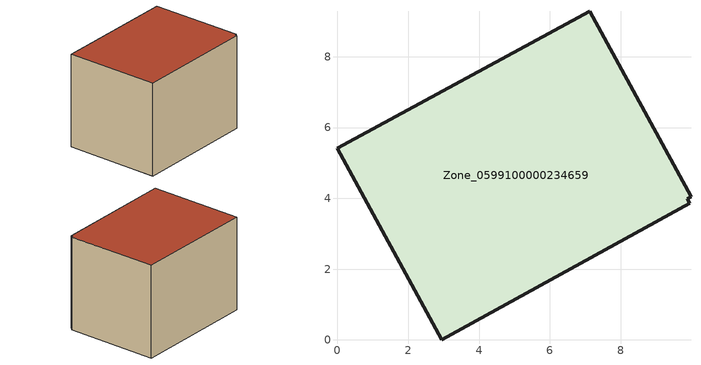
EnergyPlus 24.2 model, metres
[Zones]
Zone_0599100000234659
 floor ground (C_G): 9.99,4.04 9.88,3.98 9.95,3.86 2.95,0 0,5.41 7.12,9.29 z0
 wall outside (C_F): 9.99,4.04 7.12,9.29 0,5.41 2.95,0 9.95,3.86 9.88,3.98 9.99,4.04 z0:6.11
 roof outside (C_R): 9.88,3.98 9.99,4.04 7.12,9.29 0,5.41 2.95,0 9.95,3.86 z6.11
[BUILDING]
Pand.0599100000234659: North Axis=0; Terrain=City; Loads Convergence Tolerance Value=0.04; Temperature Convergence Tolerance Value=0.4; Solar Distribution=FullExterior; Maximum Number of Warmup Days=25; Minimum Number of Warmup Days=1
[Site:Location]
Rotterdam.The.Hague.AP_ZH_NLD Design_Conditions: Latitude=51.96; Longitude=4.45; Time Zone=1; Elevation=-4.5
[SITE:GROUNDTEMPERATURE:BUILDINGSURFACE]
18, 18, 18, 18, 18, 18, 18, 18, 18, 18, 18, 18
[MATERIAL] Thermal Absorptance=0.9; Solar Absorptance=0.7; Visible Absorptance=0.7
Name | Roughness | Thickness | Conductivity | Density | Specific Heat
G.TC.1946-1964 | MediumSmooth | 0.15 | 1 | 540 | 1210
F.TC.1946-1964 | Rough | 0.3 | 0.857143 | 1920 | 840
R.TC.1946-1964 | MediumRough | 0.2 | 0.235294 | 1500 | 1000
[CONSTRUCTION]
C_G: G.TC.1946-1964
C_F: F.TC.1946-1964
C_R: R.TC.1946-1964
[ZONE]
Zone_0599100000234659: Type=1; Multiplier=1; Ceiling Height=Autocalculate; Volume=Autocalculate; Floor Area=autocalculate; Part of Total Floor Area=Yes
[ZONEINFILTRATION:DESIGNFLOWRATE]
Infil_Zone_0599100000234659: Zone or ZoneList or Space or SpaceList=Zone_0599100000234659; Schedule=AlwaysOn; Design Flow Rate Calculation Method=Flow/Area; Flow Rate per Floor Area=0.003; Constant Term Coefficient=1; Temperature Term Coefficient=0; Velocity Term Coefficient=0; Velocity Squared Term Coefficient=0
[HVACTEMPLATE:ZONE:IDEALLOADSAIRSYSTEM]
Zone_0599100000234659: Maximum Heating Supply Air Temperature=50; Minimum Cooling Supply Air Temperature=13; Maximum Heating Supply Air Humidity Ratio=0.0156; Minimum Cooling Supply Air Humidity Ratio=0.0077; Heating Limit=NoLimit; Cooling Limit=NoLimit; Dehumidification Control Type=ConstantSensibleHeatRatio; Cooling Sensible Heat Ratio=0.7; Dehumidification Setpoint=60; Humidification Control Type=None; Humidification Setpoint=30; Outdoor Air Method=None; Outdoor Air Flow Rate per Person=0.00944; Outdoor Air Flow Rate per Zone Floor Area=0; Outdoor Air Flow Rate per Zone=0; Demand Controlled Ventilation Type=None; Outdoor Air Economizer Type=NoEconomizer; Heat Recovery Type=None; Sensible Heat Recovery Effectiveness=0.7; Latent Heat Recovery Effectiveness=0.65
[ZONECONTROL:THERMOSTAT]
ThermostatControl_Zone_0599100000234659: Zone or ZoneList=Zone_0599100000234659; Control Type Schedule=DualSetpointControlType; Control 1=Thermostat_Zone_0599100000234659; Temperature Difference Between Cutout And Setpoint=0
[THERMOSTATSETPOINT:DUALSETPOINT]
Thermostat_Zone_0599100000234659: Heating Setpoint Temperature Schedule=HeatingSetpoint_Zone_0599100000234659; Cooling Setpoint Temperature Schedule=CoolingSetpoint_Zone_0599100000234659
[SCHEDULE:COMPACT]
HeatingSetpoint_Zone_0599100000234659: Through: 12/31, For: AllDays, Until: 24:00, 21
CoolingSetpoint_Zone_0599100000234659: Through: 12/31, For: AllDays, Until: 24:00, 24
DualSetpointControlType: Through: 12/31, For: AllDays, Until: 24:00, 4
AlwaysOn: Through: 12/31, For: AllDays, Until: 24:00, 1
